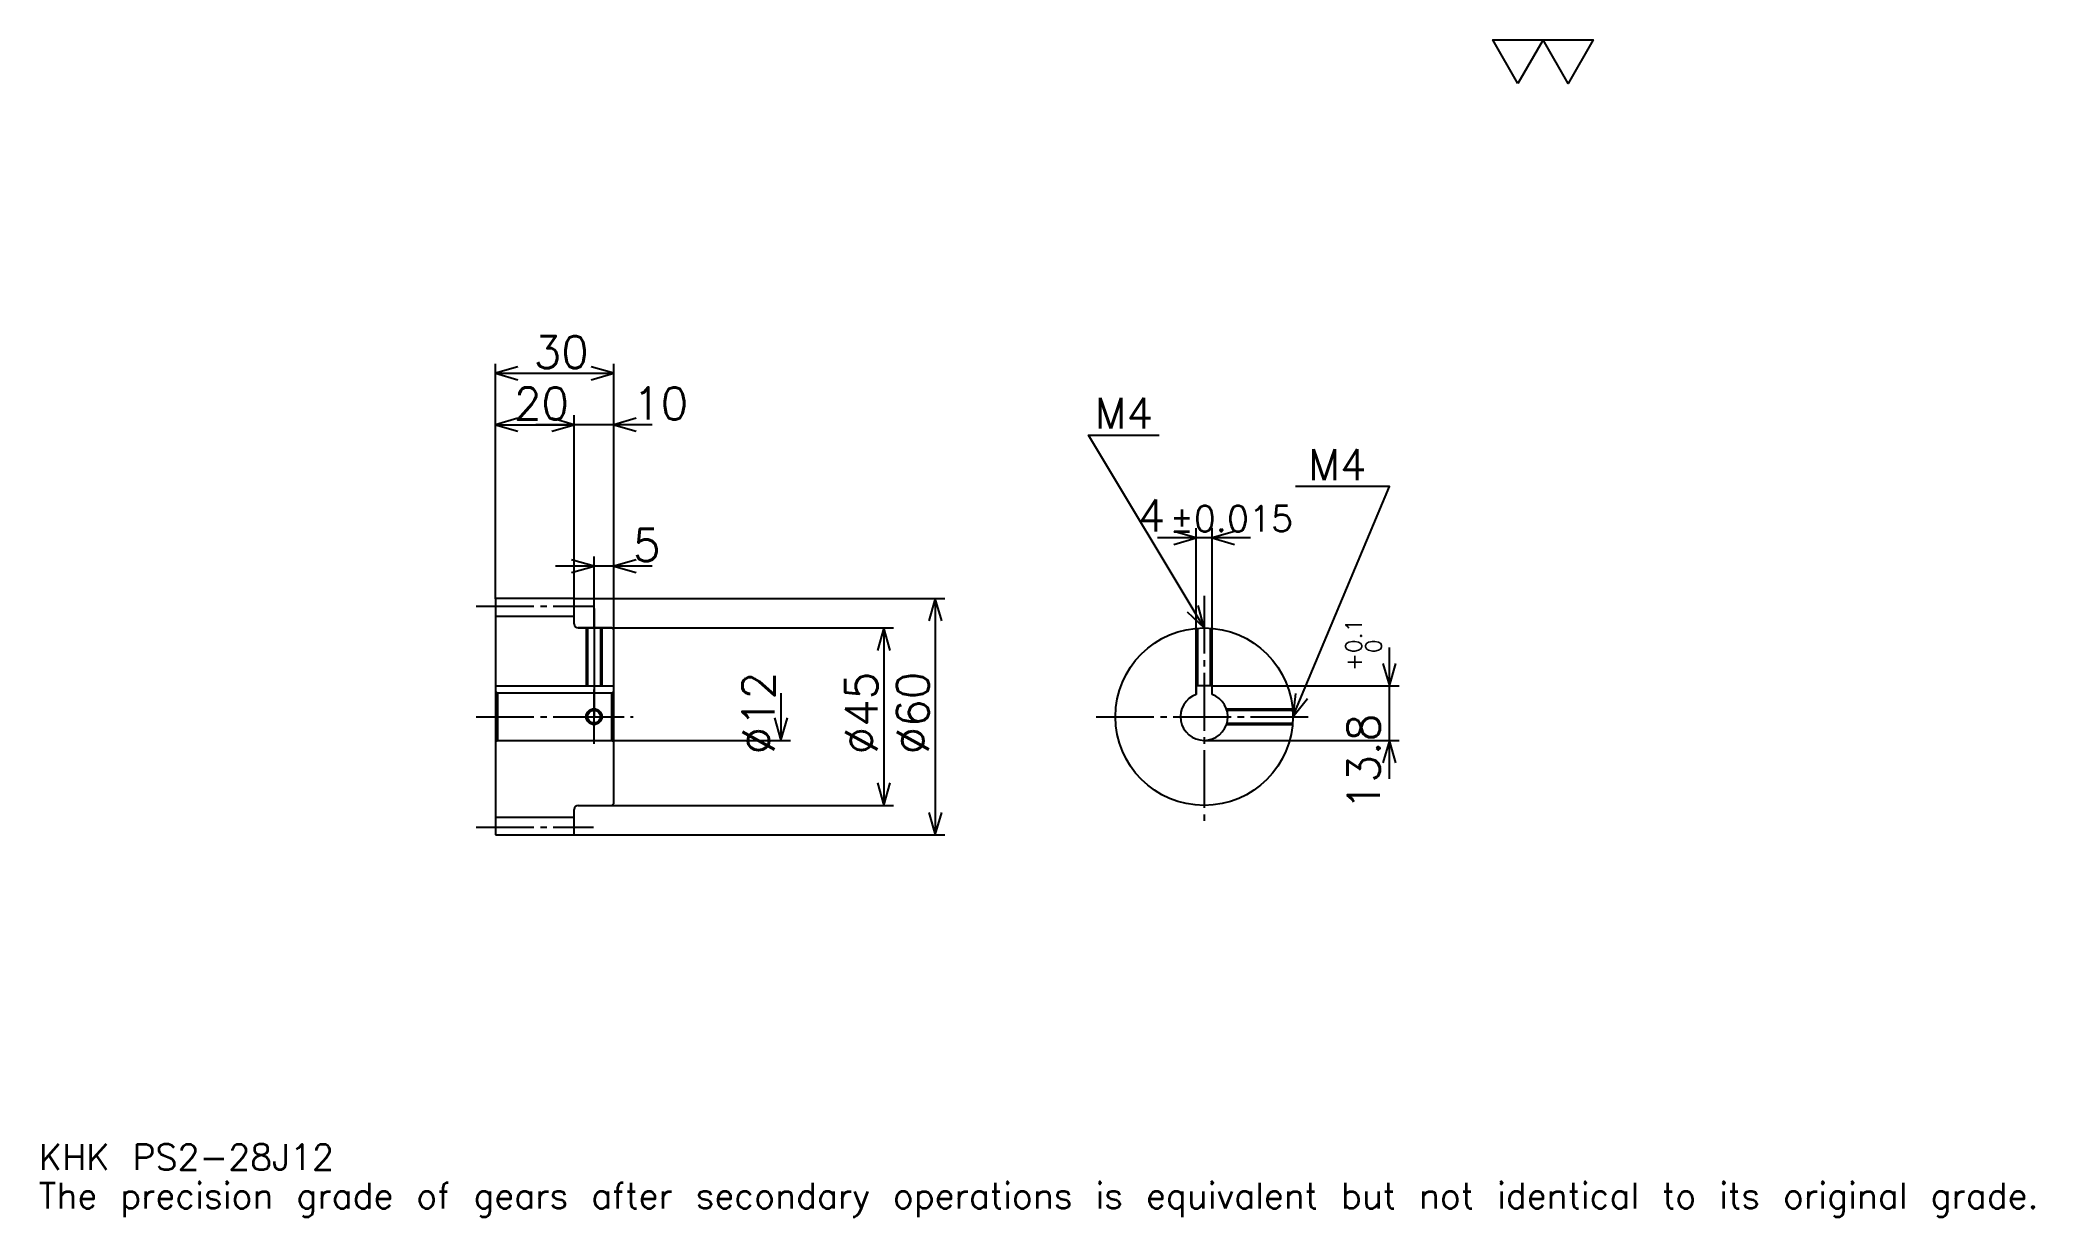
# Model space of a CAD drawing. Extents: x 17 to 522, y 6 to 304.
import ezdxf

# ---------------------------------------------------------------- set-up
doc = ezdxf.new("R2010")
doc.units = 0
doc.linetypes.add('DASHDOT', pattern=[19.565218, 14.673913, -1.630435, 1.630435, -1.630435])
doc.layers.get('0').update_dxf_attribs({"linetype": 'CONTINUOUS'})
doc.layers.add('DASHDOT', color=6, linetype='DASHDOT')
doc.styles.add('KANJI', font='TXT', dxfattribs={"bigfont": 'BIGFONT'})

msp = doc.modelspace()

# ---------------------------------------------------------------- linework, layer by layer
at = {"color": 5}
for p, q in [((132.065216, 162.880432), (132.065216, 222.391296)), ((132.065216, 219.945648), (162.065216, 219.945648)), ((162.065216, 162.880432), (162.065216, 222.391296)), ((152.065216, 162.880432), (152.065216, 209.347839)), ((132.065216, 206.902176), (152.065216, 206.902176)), ((171.847824, 206.902176), (142.282608, 206.902176)), ((323.521729, 178.206512), (299.956543, 178.206512)), ((309.739136, 140.680435), (309.739136, 180.652176)), ((313.739136, 140.680435), (313.739136, 180.652176)), ((157.065216, 162.880432), (157.065216, 173.478256)), ((171.847824, 171.032608), (147.282608, 171.032608)), ((132.065216, 162.780426), (132.065216, 162.880432)), ((151.96521, 162.880432), (162.065216, 162.880432)), ((152.065216, 162.780426), (152.065216, 162.880432)), ((157.065216, 155.380432), (157.065216, 162.880432)), ((157.065216, 155.380432), (157.065216, 162.880432)), ((162.065216, 162.880432), (246.032608, 162.880432)), ((162.065216, 154.880432), (162.065216, 162.880432)), ((243.586945, 162.880432), (243.586945, 102.880432)), ((153.065216, 155.380432), (162.065216, 155.380432)), ((162.065216, 155.380432), (232.989136, 155.380432)), ((230.543488, 155.380432), (230.543488, 110.380432)), ((358.695679, 117.097824), (358.695679, 150.463043)), ((204.456512, 138.880432), (204.456512, 126.880432)), ((313.739136, 140.680435), (361.141296, 140.680435)), ((162.065216, 126.880432), (206.902176, 126.880432)), ((311.739136, 126.880432), (361.141296, 126.880432)), ((153.065216, 110.380432), (162.065216, 110.380432)), ((162.065216, 110.380432), (232.989136, 110.380432)), ((151.96521, 102.880432), (162.065216, 102.880432)), ((162.065216, 102.880432), (246.032608, 102.880432))]:
    msp.add_line(p, q, dxfattribs=at)
at = {"color": 4}
for p, q in [((132.065216, 158.380432), (152.065216, 158.380432)), ((132.065216, 140.680435), (162.065216, 140.680435)), ((132.565216, 138.880432), (132.565216, 126.880432)), ((161.565216, 138.880432), (162.065216, 139.380432)), ((161.565216, 126.880432), (162.065216, 126.380432)), ((132.065216, 107.380432), (152.065216, 107.380432))]:
    msp.add_line(p, q, dxfattribs=at)
at = {"color": 7}
msp.add_lwpolyline([(391.304352, 293.478271), (384.945648, 304.5), (410.380432, 304.5), (404.021729, 293.478271), (397.663055, 304.5), (391.304352, 293.478271)], dxfattribs=at)
at = {"color": 5}
for points in [[(137.771744, 221.57608), (132.065216, 219.945648), (137.771744, 218.315216)], [(156.358688, 218.315216), (162.065216, 219.945648), (156.358688, 221.57608)], [(137.771744, 208.532608), (132.065216, 206.902176), (137.771744, 205.271744)], [(146.358688, 205.271744), (152.065216, 206.902176), (146.358688, 208.532608)], [(146.358688, 205.271744), (152.065216, 206.902176), (146.358688, 208.532608)], [(167.771729, 208.532608), (162.065216, 206.902176), (167.771729, 205.271744)], [(311.739136, 155.380432), (282.391296, 204.293472), (300.32608, 204.293472)], [(334.239136, 132.880432), (358.695648, 191.25), (334.891296, 191.25)], [(304.032593, 176.57608), (309.739136, 178.206512), (304.032593, 179.83696)], [(319.445679, 179.83696), (313.739136, 178.206512), (319.445679, 176.57608)], [(151.358688, 169.402176), (157.065216, 171.032608), (151.358688, 172.66304)], [(167.771729, 172.66304), (162.065216, 171.032608), (167.771729, 169.402176)], [(245.217377, 157.173904), (243.586945, 162.880432), (241.956512, 157.173904)], [(307.40506, 159.434875), (311.739136, 155.380432), (310.201233, 161.112579)], [(232.17392, 149.673904), (230.543488, 155.380432), (228.913055, 149.673904)], [(357.065247, 146.386948), (358.695679, 140.680435), (360.326111, 146.386948)], [(334.940613, 138.773697), (334.239136, 132.880432), (337.948151, 137.513565)], [(202.82608, 132.58696), (204.456512, 126.880432), (206.086945, 132.58696)], [(360.326111, 121.173912), (358.695679, 126.880432), (357.065247, 121.173912)], [(228.913055, 116.086952), (230.543488, 110.380432), (232.17392, 116.086952)], [(241.956512, 108.586952), (243.586945, 102.880432), (245.217377, 108.586952)]]:
    msp.add_lwpolyline(points, dxfattribs=at)
at = {"color": 4}
for points in [[(152.065216, 156.380432), (152.065216, 162.780426), (151.96521, 162.880432), (132.165222, 162.880432), (132.065216, 162.780426), (132.065216, 126.380432)], [(153.065216, 110.380432), (161.565216, 110.380432), (162.065216, 110.880432), (162.065216, 154.880432), (161.565216, 155.380432), (153.065216, 155.380432)], [(155.065216, 155.380432), (155.065216, 140.680435)], [(155.445221, 155.380432), (155.445221, 140.680435)], [(158.685211, 155.380432), (158.685211, 140.680435)], [(159.065216, 155.380432), (159.065216, 140.680435)], [(309.739136, 138.537292), (309.739136, 155.291367)], [(310.119141, 140.680435), (310.119141, 155.322037)], [(313.359131, 140.680435), (313.359131, 155.322037)], [(313.739136, 138.537292), (313.739136, 155.291367)], [(132.065216, 126.380432), (132.565216, 126.880432), (161.565216, 126.880432), (161.565216, 138.880432), (132.565216, 138.880432), (132.065216, 139.380432)], [(313.739136, 138.537292), (313.739136, 140.680435), (309.739136, 140.680435), (309.739136, 138.537292)], [(317.395996, 134.880432), (334.150085, 134.880432)], [(317.516296, 134.500427), (334.180725, 134.500427)], [(317.395996, 130.880432), (334.150085, 130.880432)], [(317.516296, 131.260437), (334.180725, 131.260437)], [(132.065216, 126.380432), (132.065216, 102.980431), (132.165222, 102.880432), (151.96521, 102.880432), (152.065216, 102.980431), (152.065216, 109.380432)]]:
    msp.add_lwpolyline(points, dxfattribs=at)
for centre, radius in [((311.739136, 132.880432), 22.5), ((157.065216, 132.880432), 1.62)]:
    msp.add_circle(centre, radius, dxfattribs=at)
at = {"color": 7}
msp.add_circle((157.065216, 132.880432), 2, dxfattribs=at)
at = {"color": 4}
for centre, radius, start, end in [((153.065216, 156.380432), 1, 180, 270), ((311.739136, 132.880432), 6, 109.47122094, 70.52877906), ((153.065216, 109.380432), 1, 90, 180)]:
    msp.add_arc(centre, radius, start, end, dxfattribs=at)
at = {"layer": 'DASHDOT', "color": 7}
for p, q in [((311.739136, 163.532608), (311.739136, 105.489128)), ((127.173912, 160.880432), (156.956512, 160.880432)), ((157.065216, 155.380432), (157.065216, 132.880432)), ((127.173912, 132.880432), (166.956512, 132.880432)), ((284.347839, 132.880432), (339.130432, 132.880432)), ((127.173912, 104.880432), (156.956512, 104.880432))]:
    msp.add_line(p, q, dxfattribs=at)
for points in [[(157.065216, 160.271729), (157.065216, 135.789124)], [(157.065216, 125.989128), (157.065216, 139.771744)], [(150.17392, 132.880432), (163.956512, 132.880432)]]:
    msp.add_lwpolyline(points, dxfattribs=at)

# ---------------------------------------------------------------- texts
at = {"color": 7, "style": 'KANJI'}
for s, height, p in [('30', 8.152174, (141.766296, 221.25)), ('20', 8.152174, (136.766296, 208.206512)), ('10', 8.152174, (166.956512, 208.206512)), ('M4', 7.826087, (284.021729, 205.92392)), ('M4', 7.826087, (338.152161, 192.880432)), ('4', 8.152174, (294.911438, 179.83696)), ('%%p0.015', 6.521739, (302.981079, 179.83696)), ('5', 8.152174, (166.956512, 172.33696)), ('KHK PS2-28J12', 6.521739, (16.304348, 17.934782)), ('The precision grade of gears after secondary operations is equivalent but not identical to its original grade.', 6.521739, (16.304348, 8.152174))]:
    msp.add_text(s, height=height, dxfattribs=at).set_placement(p)
for s, height, p in [('0.1', 4.076087, (351.684814, 149.006714)), ('0', 4.076087, (356.739136, 149.006714)), ('+', 4.076087, (351.684814, 144.441498)), ('%%c12', 8.152174, (202.82608, 123.301628)), ('%%c45', 8.152174, (228.913055, 123.301628)), ('%%c60', 8.152174, (241.956512, 123.301628)), ('13.8', 8.152174, (356.25, 109.155663))]:
    msp.add_text(s, height=height, rotation=90, dxfattribs=at).set_placement(p)

doc.saveas('drawing.dxf')
